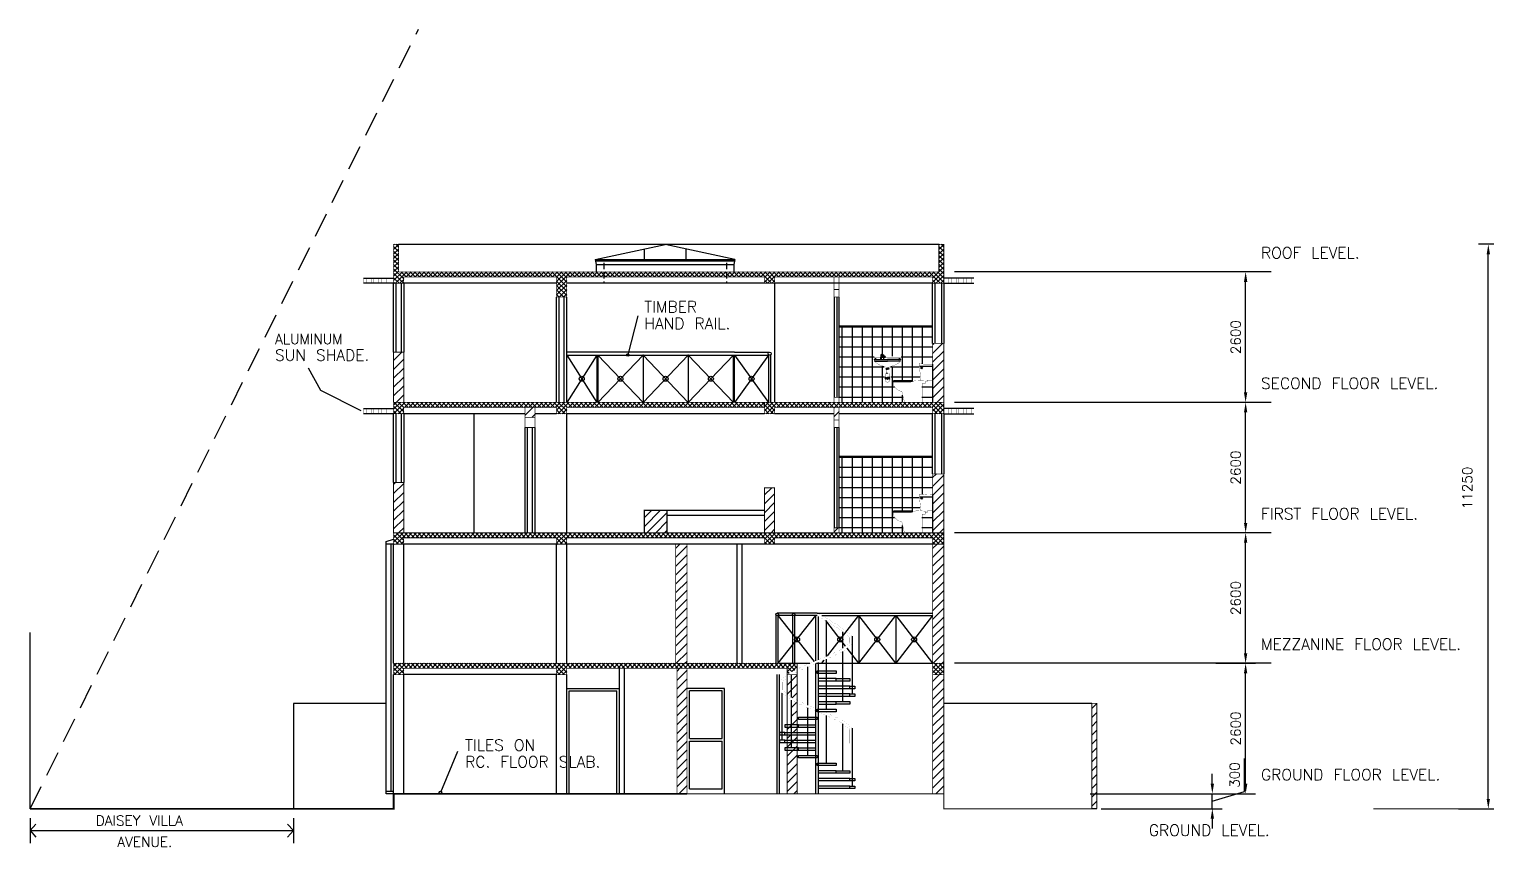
# Model space of a CAD drawing. Header units: inches. Extents: x 35686 to 107884, y -6679 to 46392.
# Drawn here: x 37295 to 66360, y 30096 to 46392 of the extents above; entities that cross this region are included whole.
import ezdxf

# ---------------------------------------------------------------- set-up
doc = ezdxf.new("R2010")
doc.units = ezdxf.units.IN
doc.header["$LTSCALE"] = 500
doc.header["$MEASUREMENT"] = 0
doc.linetypes.add('DASHED2', pattern=[0.375, 0.25, -0.125])
doc.linetypes.add('DASHEDX2', pattern=[1.5, 1, -0.5])
doc.layers.get('DEFPOINTS').update_dxf_attribs({"linetype": 'CONTINUOUS'})
for name, color, linetype in [('DIMENSIONS', 3, 'CONTINUOUS'), ('HATCH', 2, 'CONTINUOUS'), ('SECTION-A', 7, 'CONTINUOUS'), ('SECTION-A BLUE', 5, 'CONTINUOUS'), ('SECTION-B', 7, 'CONTINUOUS'), ('SECTION2', 7, 'CONTINUOUS'), ('TOILET-DETAILS', 7, 'CONTINUOUS')]:
    doc.layers.add(name, color=color, linetype=linetype)
doc.styles.get("Standard").update_dxf_attribs({"font": 'txt.shx'})
doc.dimstyles.get("Standard").update_dxf_attribs({"dimtxt": 0.18, "dimasz": 0.18, "dimexe": 0.18, "dimexo": 0.0625, "dimgap": 0.09, "dimtad": 0, "dimtih": 1, "dimtoh": 1, "dimdec": 4, "dimzin": 0, "dimdsep": 46, "dimtxsty": 'STANDARD', "dimcen": 0.09, "dimclrt": 256, "dimadec": 0, "dimazin": 0, "dimtfac": 1, "dimtdec": 4, "dimtofl": 0, "dimtmove": 0, "dimatfit": 3, "dimfxl": 1, "dimtolj": 1, "dimtzin": 0, "dimarcsym": 0})

# ---------------------------------------------------------------- blocks, each defined once
blk = doc.blocks.new('ELE-WC')
at = {"layer": 'TOILET-DETAILS', "color": 5, "linetype": 'Continuous'}
for p, q in [((-264, 720), (0, 720)), ((-454, 429), (-455, 406)), ((-411, 429), (-410, 413))]:
    blk.add_line(p, q, dxfattribs=at)
at = {"layer": 'TOILET-DETAILS', "color": 240, "linetype": 'Continuous'}
blk.add_line((0, 763), (0, 0), dxfattribs=at)
at = {"layer": 'TOILET-DETAILS', "color": 11, "linetype": 'Continuous'}
for p, q in [((-410, 416), (-796, 416)), ((-411, 429), (-771, 429))]:
    blk.add_line(p, q, dxfattribs=at)
at = {"layer": 'TOILET-DETAILS', "color": 5, "linetype": 'Continuous', "const_width": 5}
blk.add_lwpolyline([(0, 763), (-147, 759), (-270, 775), (-233, 438), (-195, 435), (-325, 440), (-442, 403), (-788, 403), (-785, 349, 0.203603), (-613, 215), (-560, 0)], format="xyb", dxfattribs=at)
blk.add_lwpolyline([(-210, 0), (-208, 374), (-147, 374), (-147, 410), (-102, 413), (-102, 438), (-3, 438)], dxfattribs=at)
at = {"layer": 'TOILET-DETAILS', "color": 5, "linetype": 'Continuous'}
blk.add_circle((-217, 688), 16.4, dxfattribs=at)
blk.add_arc((-771, 399), 30, 90, 145.0542, dxfattribs=at)
blk = doc.blocks.new('ELE-WB')
at = {"layer": 'SECTION2', "color": 7, "linetype": 'Continuous'}
for p, q in [((-1.7, 19.3), (-1.4, 19.3)), ((-1.1, 19.3), (-0.7, 19.3)), ((-0.3, 19.3), (0, 19.3)), ((0.3, 19.3), (0, 19.3)), ((1.1, 19.3), (0.7, 19.3)), ((1.7, 19.3), (1.4, 19.3))]:
    blk.add_line(p, q, dxfattribs=at)
at = {"layer": 'TOILET-DETAILS', "color": 7, "linetype": 'Continuous'}
for p, q in [((-5.3, 36.5), (-5.7, 35.4)), ((-4.9, 38.2), (-5.6, 38)), ((-5.6, 38), (-5.3, 36.4)), ((-5.3, 36.4), (-4.9, 38.2)), ((-4.2, 36.5), (-5.3, 36.5)), ((-4.8, 34.1), (-5.3, 36.4)), ((-4.9, 38.2), (-4.1, 38.2)), ((-4.8, 38.2), (-4.8, 36.9)), ((-4.3, 38.2), (-4.3, 36.9)), ((-4.1, 38.2), (-3.4, 38)), ((-4.1, 38.2), (-3.7, 36.9)), ((-3.4, 38), (-3.6, 37)), ((-2, 36.5), (-2, 35.9)), ((-10.9, 32.8), (0, 32.8)), ((-10.8, 34.1), (0, 34.1)), ((-10, 35.2), (-10, 35.1)), ((-5.7, 35.4), (-5.9, 34.1)), ((-3.5, 36), (-2.8, 36)), ((-3.5, 35.9), (-3.4, 35.6)), ((-3.4, 35.6), (-3.3, 34.1)), ((-2, 35.9), (-2.7, 35.8)), ((-1.3, 26.9), (0, 26.9)), ((-1.3, 26.3), (1.3, 26.9)), ((-1.3, 26.7), (-0.2, 26.9)), ((-1, 26.2), (0, 26.2)), ((-0.5, 26.2), (1.3, 26.6)), ((10.8, 34.1), (0, 34.1)), ((10.9, 32.8), (0, 32.8)), ((1.5, 26.9), (0, 26.9)), ((1.3, 26.2), (0, 26.2)), ((10, 35.2), (10, 35.1)), ((-1.7, 18), (-1.7, 19.3)), ((-1.7, 18), (-1.6, 17.7)), ((-1.6, 17.7), (-1.4, 18)), ((-1.4, 18), (-1.4, 19.3)), ((-1.1, 18), (-1.1, 19.3)), ((-1.1, 18), (-1, 17.7)), ((-1, 17.7), (-0.7, 18)), ((-0.8, 22.7), (0, 22.7)), ((-0.7, 18), (-0.7, 19.3)), ((-0.3, 17.9), (-0.3, 19.3)), ((-0.3, 17.9), (0, 17.7)), ((0.3, 17.9), (0, 17.7)), ((0.3, 17.9), (0.3, 19.3)), ((0.7, 18), (0.7, 19.3)), ((1, 17.7), (0.7, 18)), ((1.1, 18), (1, 17.7)), ((1.1, 18), (1.1, 19.3)), ((1.4, 18), (1.4, 19.3)), ((1.6, 17.7), (1.4, 18)), ((1.7, 18), (1.6, 17.7)), ((1.7, 18), (1.7, 19.3))]:
    blk.add_line(p, q, dxfattribs=at)
for points in [[(-5.5, 36, 0.2, 0.2, 0), (-10.2, 36, 0.2, 0.2, 0.414214), (-11.1, 35.1, 0.2, 0.2, 0), (-11.1, 33.6, 0.2, 0.2, 0.201547), (-10.5, 32.3, 0.2, 0.2, 0.171891), (-2.1, 28.4, 0.2, 0.2, -0.386841), (-1.8, 28.1, 0.2, 0.2, 0), (-1.8, 27.2, 0.2, 0.2, 0.414214), (-1.5, 26.9, 0.2, 0.2, 0), (-1.3, 26.9, 0, 0, 0)], [(-2, 36, 0.2, 0.2, 0), (10.2, 36, 0.2, 0.2, -0.414214), (11.1, 35.1, 0.2, 0.2, 0), (11.1, 33.6, 0.2, 0.2, -0.201547), (10.5, 32.3, 0.2, 0.2, -0.171891), (2.1, 28.4, 0.2, 0.2, 0.386841), (1.8, 28.1, 0.2, 0.2, 0), (1.8, 27.2, 0.2, 0.2, -0.414214), (1.5, 26.9, 0.2, 0.2, 0), (1.3, 26.9, 0, 0, 0)], [(-1.3, 26.9, 0.2, 0.2, 0), (-1.3, 26.2, 0.2, 0.2, 0), (-1, 26.2, 0.2, 0.2, 0), (-1, 22.7, 0.2, 0.2, 0), (-1.2, 22.7, 0.2, 0.2, 0.414214), (-1.4, 22.4, 0.2, 0.2, 0), (-1.4, 20.3, 0.2, 0.2, -0.414214), (-1.7, 20, 0.2, 0.2, 0.414214), (-1.9, 19.8, 0.2, 0.2, 0), (-1.9, 16.8, 0.2, 0.2, 0.356754), (0, 15.3, 0, 0, 0)], [(1.3, 26.9, 0.2, 0.2, 0), (1.3, 26.2, 0.2, 0.2, 0), (1, 26.2, 0.2, 0.2, 0), (1, 22.7, 0.2, 0.2, 0), (1.2, 22.7, 0.2, 0.2, -0.414214), (1.4, 22.4, 0.2, 0.2, 0), (1.4, 20.3, 0.2, 0.2, 0.414214), (1.7, 20, 0.2, 0.2, -0.414214), (1.9, 19.8, 0.2, 0.2, 0), (1.9, 16.8, 0.2, 0.2, -0.356754), (0, 15.3, 0, 0, 0)]]:
    blk.add_lwpolyline(points, format="xyseb", dxfattribs=at)
for centre, radius, start, end in [((-1.7, 34.7), 3.16, 144.919, 164.245), ((-3.1, 35.7), 1.38, 36.7579, 144.919), ((-10.8, 33.8), 0.303, 90, 180), ((-9.2, 34.9), 0.822, 165.4371, 260.9504), ((-3.2, 35.8), 0.355, 145.0796, 229.7108), ((-3.1, 35.7), 0.475, 10.7085, 144.919), ((9.2, 34.9), 0.822, 279.0496, 14.5629), ((10.8, 33.8), 0.303, 0, 90)]:
    blk.add_arc(centre, radius, start, end, dxfattribs=at)
blk = doc.blocks.new('*D11')
at = {"layer": 'DEFPOINTS', "color": 0, "linetype": 'Continuous'}
for p in [(61550, 38954), (61550, 38954), (61550, 36354)]:
    blk.add_point(p, dxfattribs=at)
at = {"layer": 'DIMENSIONS', "linetype": 'Continuous', "lineweight": -2}
for p, q in [((61481, 38954), (61352, 38954)), ((61550, 36552), (61550, 38756)), ((61481, 36354), (61352, 36354))]:
    blk.add_line(p, q, dxfattribs=at)
at = {"layer": 'DIMENSIONS', "linetype": 'Continuous'}
for points in [[(61517, 38756), (61583, 38756), (61550, 38954)], [(61517, 36552), (61583, 36552), (61550, 36354)]]:
    blk.add_solid(points, dxfattribs=at)
at = {"layer": 'DIMENSIONS', "color": 7, "linetype": 'Continuous', "insert": (61352, 37654), "char_height": 198, "attachment_point": 5, "rotation": 90}
blk.add_mtext('\\A1;2600', dxfattribs=at)
blk = doc.blocks.new('*D9')
at = {"layer": 'DEFPOINTS', "color": 0, "linetype": 'Continuous'}
for p in [(60886, 33754), (61550, 33754), (60886, 31154)]:
    blk.add_point(p, dxfattribs=at)
at = {"layer": 'DIMENSIONS', "linetype": 'Continuous', "lineweight": -2}
for p, q in [((60955, 33754), (61748, 33754)), ((61550, 31352), (61550, 33556)), ((60955, 31154), (61748, 31154))]:
    blk.add_line(p, q, dxfattribs=at)
at = {"layer": 'DIMENSIONS', "linetype": 'Continuous'}
for points in [[(61517, 33556), (61583, 33556), (61550, 33754)], [(61517, 31352), (61583, 31352), (61550, 31154)]]:
    blk.add_solid(points, dxfattribs=at)
at = {"layer": 'DIMENSIONS', "color": 7, "linetype": 'Continuous', "insert": (61352, 32454), "char_height": 198, "attachment_point": 5, "rotation": 90}
blk.add_mtext('\\A1;2600', dxfattribs=at)
blk = doc.blocks.new('*D8')
at = {"layer": 'DEFPOINTS', "color": 0, "linetype": 'Continuous'}
for p in [(58384, 31154), (60886, 31154), (58599, 30854)]:
    blk.add_point(p, dxfattribs=at)
at = {"layer": 'DIMENSIONS', "linetype": 'Continuous', "lineweight": -2}
for p, q in [((61529, 31197), (61529, 31857)), ((60886, 31352), (60886, 31550)), ((58453, 31154), (61084, 31154)), ((60886, 31004), (61529, 31197)), ((60886, 30854), (60886, 31154)), ((58668, 30854), (61084, 30854)), ((60886, 30656), (60886, 30458))]:
    blk.add_line(p, q, dxfattribs=at)
at = {"layer": 'DIMENSIONS', "linetype": 'Continuous'}
for points in [[(60853, 31352), (60919, 31352), (60886, 31154)], [(60853, 30656), (60919, 30656), (60886, 30854)]]:
    blk.add_solid(points, dxfattribs=at)
at = {"layer": 'DIMENSIONS', "color": 7, "linetype": 'Continuous', "insert": (61331, 31527), "char_height": 198, "attachment_point": 5, "rotation": 90}
blk.add_mtext('\\A1;300', dxfattribs=at)
blk = doc.blocks.new('*D10')
at = {"layer": 'DEFPOINTS', "color": 0, "linetype": 'Continuous'}
for p in [(61550, 36354), (61550, 36354), (60886, 33754)]:
    blk.add_point(p, dxfattribs=at)
at = {"layer": 'DIMENSIONS', "linetype": 'Continuous', "lineweight": -2}
for p, q in [((61481, 36354), (61352, 36354)), ((61550, 33952), (61550, 36156)), ((60955, 33754), (61748, 33754))]:
    blk.add_line(p, q, dxfattribs=at)
at = {"layer": 'DIMENSIONS', "linetype": 'Continuous'}
for points in [[(61517, 36156), (61583, 36156), (61550, 36354)], [(61517, 33952), (61583, 33952), (61550, 33754)]]:
    blk.add_solid(points, dxfattribs=at)
at = {"layer": 'DIMENSIONS', "color": 7, "linetype": 'Continuous', "insert": (61352, 35054), "char_height": 198, "attachment_point": 5, "rotation": 90}
blk.add_mtext('\\A1;2600', dxfattribs=at)
blk = doc.blocks.new('*D12')
at = {"layer": 'DEFPOINTS', "color": 0, "linetype": 'Continuous'}
for p in [(61550, 41554), (61550, 41554), (61550, 38954)]:
    blk.add_point(p, dxfattribs=at)
at = {"layer": 'DIMENSIONS', "linetype": 'Continuous', "lineweight": -2}
for p, q in [((61481, 41554), (61352, 41554)), ((61550, 39152), (61550, 41356)), ((61481, 38954), (61352, 38954))]:
    blk.add_line(p, q, dxfattribs=at)
at = {"layer": 'DIMENSIONS', "linetype": 'Continuous'}
for points in [[(61517, 41356), (61583, 41356), (61550, 41554)], [(61517, 39152), (61583, 39152), (61550, 38954)]]:
    blk.add_solid(points, dxfattribs=at)
at = {"layer": 'DIMENSIONS', "color": 7, "linetype": 'Continuous', "insert": (61352, 40254), "char_height": 198, "attachment_point": 5, "rotation": 90}
blk.add_mtext('\\A1;2600', dxfattribs=at)
blk = doc.blocks.new('*D72')
at = {"layer": 'DEFPOINTS', "color": 0, "linetype": 'Continuous'}
for p in [(66389, 42104), (67008, 42104), (65725, 30854)]:
    blk.add_point(p, dxfattribs=at)
at = {"layer": 'DIMENSIONS', "linetype": 'Continuous', "lineweight": -2}
for p, q in [((66940, 42104), (66191, 42104)), ((66389, 31052), (66389, 41906)), ((65794, 30854), (66587, 30854))]:
    blk.add_line(p, q, dxfattribs=at)
at = {"layer": 'DIMENSIONS', "linetype": 'Continuous'}
for points in [[(66356, 41906), (66422, 41906), (66389, 42104)], [(66356, 31052), (66422, 31052), (66389, 30854)]]:
    blk.add_solid(points, dxfattribs=at)
at = {"layer": 'DIMENSIONS', "color": 7, "linetype": 'Continuous', "insert": (65970, 37248), "char_height": 198, "attachment_point": 5, "rotation": 90}
blk.add_mtext('\\A1;11250', dxfattribs=at)

msp = doc.modelspace()

# ---------------------------------------------------------------- hatches: boundary and pattern name
at = {"layer": 'HATCH', "linetype": 'Continuous'}
h = msp.add_hatch(dxfattribs=at)
h.set_pattern_fill('ANSI37', color=256, scale=500, style=0)
h.paths.add_polyline_path([(51196.4, 41554), (48750.2, 41554), (48750.2, 41454), (51196.4, 41454)])
h.paths.add_polyline_path([(55533.3, 41554), (55533.3, 42104), (55433.3, 42104), (55433.3, 41554), (51196.4, 41554), (51196.4, 41454), (51958.6, 41454), (51958.6, 41329), (52158.6, 41329), (52158.6, 41454), (55308.6, 41454), (55308.6, 41329), (55533.3, 41329)])
h.paths.add_polyline_path([(48750.2, 41554), (44662.4, 41554), (44662.4, 42104), (44562.4, 42104), (44562.4, 41329), (44762.4, 41329), (44762.4, 41454), (47812.4, 41454), (47812.4, 41054), (48012.4, 41054), (48012.4, 41454), (48750.2, 41454)])
h = msp.add_hatch(dxfattribs=at)
h.set_pattern_fill('ANSI37', color=256, scale=500, style=0)
h.paths.add_polyline_path([(55533.3, 38954), (51958.6, 38954), (51958.6, 38854), (51958.6, 38729), (52158.6, 38729), (52158.6, 38854), (55308.6, 38854), (55308.6, 38729), (55533.3, 38729)])
h.paths.add_polyline_path([(51958.6, 38954), (44562.4, 38954), (44562.4, 38729), (44762.4, 38729), (44762.4, 38854), (47812.4, 38854), (47812.4, 38729), (48012.4, 38729), (48012.4, 38854), (51958.6, 38854)])
h = msp.add_hatch(dxfattribs=at)
h.set_pattern_fill('ANSI37', color=256, scale=500, style=0)
h.paths.add_polyline_path([(55533.3, 36354), (44562.4, 36354), (44562.4, 36129), (44762.4, 36129), (44762.4, 36254), (47812.4, 36254), (47812.4, 36129), (48012.4, 36129), (48012.4, 36254), (51958.6, 36254), (51958.6, 36129), (52158.6, 36129), (52158.6, 36254), (55308.6, 36254), (55308.6, 36129), (55533.3, 36129)])
h = msp.add_hatch(dxfattribs=at)
h.set_pattern_fill('ANSI37', color=256, scale=500, style=0)
h.paths.add_polyline_path([(44562.4, 33754), (44562.4, 33529), (44762.4, 33529), (44762.4, 33654), (47812.4, 33654), (47812.4, 33529), (48012.4, 33529), (48012.4, 33654), (52408.6, 33654), (52408.6, 33529), (52415.4, 33529), (52469.5, 33573.1), (52608.6, 33638.7), (52608.6, 33754), (52258.6, 33754)])
h = msp.add_hatch(dxfattribs=at)
h.set_pattern_fill('ANSI37', color=256, scale=500, style=0)
h.paths.add_polyline_path([(55533.3, 33754), (55308.6, 33754), (55308.6, 33529), (55533.3, 33529)])
at = {"layer": 'SECTION-A', "linetype": 'Continuous'}
h = msp.add_hatch(dxfattribs=at)
h.set_pattern_fill('ANSI31', color=256, scale=1000, style=0)
h.paths.add_polyline_path([(55533.3, 40129), (55308.6, 40129), (55308.6, 38954), (55533.3, 38954)])
h.paths.add_polyline_path([(55533.3, 37529), (55308.6, 37529), (55308.6, 36354), (55533.3, 36354)])
h.paths.add_polyline_path([(55308.6, 33754), (55533.3, 33754), (55533.3, 36129), (55308.6, 36129)])
h.paths.add_polyline_path([(55533.3, 33529), (55308.6, 33529), (55308.6, 31154), (55533.3, 31154)])
h = msp.add_hatch(dxfattribs=at)
h.set_pattern_fill('ANSI31', color=256, scale=1000, style=0)
h.paths.add_polyline_path([(44762.4, 39954), (44562.4, 39954), (44562.4, 38954), (44762.4, 38954)])
h = msp.add_hatch(dxfattribs=at)
h.set_pattern_fill('ANSI31', color=256, scale=1000, style=0)
h.paths.add_polyline_path([(47382.2, 38854), (47182.2, 38854), (47182.2, 38654), (47382.2, 38654)])
h = msp.add_hatch(dxfattribs=at)
h.set_pattern_fill('ANSI31', color=256, scale=1000, style=0)
h.paths.add_polyline_path([(53343.4, 38604), (53443.4, 38604), (53443.4, 38854), (53343.4, 38854)])
h = msp.add_hatch(dxfattribs=at)
h.set_pattern_fill('ANSI31', color=256, scale=1000, style=0)
h.paths.add_polyline_path([(44762.4, 37354), (44562.4, 37354), (44562.4, 36354), (44762.4, 36354)])
h = msp.add_hatch(dxfattribs=at)
h.set_pattern_fill('ANSI31', color=256, scale=1000, style=0)
h.paths.add_polyline_path([(50012.4, 36354), (50012.4, 36804), (49562.4, 36804), (49562.4, 36354)])
h.paths.add_polyline_path([(51958.6, 36354), (52158.6, 36354), (52158.6, 37254), (51958.6, 37254)])
h = msp.add_hatch(dxfattribs=at)
h.set_pattern_fill('ANSI31', color=256, scale=1000, style=0)
h.paths.add_polyline_path([(53343.4, 36454), (53343.4, 36354), (53443.4, 36354), (53443.4, 36454)])
h = msp.add_hatch(dxfattribs=at)
h.set_pattern_fill('ANSI31', color=256, scale=1000, style=0)
h.paths.add_polyline_path([(50412.4, 36129), (50187.7, 36129), (50187.7, 33754), (50412.4, 33754)])
h = msp.add_hatch(dxfattribs=at)
h.set_pattern_fill('ANSI31', color=256, scale=1000, style=0)
h.paths.add_polyline_path([(50212.4, 31154), (50412.4, 31154), (50412.4, 33654), (50212.4, 33654)])
h = msp.add_hatch(dxfattribs=at)
h.set_pattern_fill('ANSI31', color=256, scale=1000, style=0)
h.paths.add_polyline_path([(52608.6, 32021.7), (52408.6, 32021.7), (52408.6, 31154), (52608.6, 31154)])
h.paths.add_polyline_path([(52496.4, 32530.5), (52608.6, 32530.5), (52608.6, 32963.6), (52496.4, 33016.4)])
h.paths.add_polyline_path([(52496.4, 33071.7), (52608.6, 33018.8), (52608.6, 33529), (52496.4, 33529)])
h.paths.add_polyline_path([(52496.4, 33529), (52494.5, 33529), (52408.6, 33458.9), (52408.6, 33143.3), (52496.4, 33071.7)])
h.paths.add_polyline_path([(52496.4, 32480.5), (52496.4, 32377.6), (52608.6, 32377.6), (52608.6, 32480.5)])
h.paths.add_polyline_path([(52496.4, 32530.5), (52408.6, 32530.5), (52408.6, 32480.5), (52496.4, 32480.5)])
h.paths.add_polyline_path([(52496.4, 32530.5), (52496.4, 32480.5), (52608.6, 32480.5), (52608.6, 32530.5)])
h.paths.add_polyline_path([(52496.4, 32480.5), (52408.6, 32480.5), (52408.6, 32377.6), (52496.4, 32377.6)])
h.paths.add_polyline_path([(52408.6, 32377.6), (52408.6, 32327.6), (52496.4, 32327.6), (52496.4, 32377.6)])
h.paths.add_polyline_path([(52496.4, 32327.6), (52408.6, 32327.6), (52408.6, 32224.6), (52496.4, 32224.6)])
h.paths.add_polyline_path([(52408.6, 32224.6), (52408.6, 32174.6), (52496.4, 32174.6), (52496.4, 32224.6)])
h.paths.add_polyline_path([(52408.6, 32174.6), (52408.6, 32071.7), (52496.4, 32071.7), (52496.4, 32174.6)])
h.paths.add_polyline_path([(52408.6, 32071.7), (52408.6, 32021.7), (52608.6, 32021.7), (52608.6, 32071.7)])
h.paths.add_polyline_path([(52608.6, 32071.7), (52608.6, 32174.6), (52496.4, 32174.6), (52496.4, 32071.7)])
h.paths.add_polyline_path([(52496.4, 32224.6), (52496.4, 32174.6), (52608.6, 32174.6), (52608.6, 32224.6)])
h.paths.add_polyline_path([(52608.6, 32224.6), (52608.6, 32327.6), (52496.4, 32327.6), (52496.4, 32224.6)])
h = msp.add_hatch(dxfattribs=at)
h.set_pattern_fill('ANSI31', color=256, scale=1000, style=0)
h.paths.add_polyline_path([(58583.4, 32954), (58483.4, 32954), (58483.4, 30854), (58583.4, 30854)])

# ---------------------------------------------------------------- linework, layer by layer
at = {"layer": 'DIMENSIONS', "linetype": 'Continuous'}
for p, q in [((62061.2, 41554), (55744.2, 41554)), ((62061.2, 38954), (55744.2, 38954)), ((62061.2, 36354), (55744.2, 36354)), ((62061.2, 33754), (55744.2, 33754))]:
    msp.add_line(p, q, dxfattribs=at)
at = {"layer": 'SECTION-A', "color": 1, "linetype": 'DASHEDX2'}
msp.add_line((37312.4, 30854), (45059.5, 46392.4), dxfattribs=at)
at = {"layer": 'SECTION-A', "linetype": 'Continuous'}
for p, q in [((44662.4, 42104), (55433.3, 42104)), ((48579.5, 41801.9), (49973.3, 42097.7)), ((49560.4, 42010.1), (49560.4, 41801.9)), ((51367.2, 41801.9), (49973.3, 42097.7)), ((50386.3, 42010.1), (50386.3, 41801.9)), ((48579.5, 41801.9), (48600.2, 41704)), ((48579.5, 41801.9), (51367.2, 41801.9)), ((48585.7, 41772.5), (51361, 41772.5)), ((48600.2, 41704), (48600.2, 41554)), ((48600.2, 41704), (51346.4, 41704)), ((51367.2, 41801.9), (51346.4, 41704)), ((51346.4, 41704), (51346.4, 41554)), ((43962.4, 41429), (44562.4, 41429)), ((44562.4, 41329), (43962.4, 41329)), ((44562.4, 39954), (44562.4, 41329)), ((44612.4, 39954), (44612.4, 41329)), ((44712.4, 41329), (44712.4, 39954)), ((47812.4, 41329), (44762.4, 41329)), ((44762.4, 41329), (44762.4, 39954)), ((51958.6, 41329), (48012.4, 41329)), ((52158.6, 41329), (52158.6, 38954)), ((55308.6, 41329), (52158.6, 41329)), ((55308.6, 40129), (55308.6, 41329)), ((55358.6, 40129), (55358.6, 41329)), ((55483.3, 41329), (55483.3, 40129)), ((56133.3, 41429), (55533.3, 41429)), ((55533.3, 41329), (56133.3, 41329)), ((55533.3, 41329), (55533.3, 40129)), ((47812.4, 38954), (47812.4, 41054)), ((47862.4, 38954), (47862.4, 41054)), ((47962.4, 38954), (47962.4, 41054)), ((48012.4, 38954), (48012.4, 41054)), ((53343.4, 41054), (53343.4, 39054)), ((53408.4, 39054), (53408.4, 41054)), ((53443.4, 39054), (53443.4, 41054)), ((49429.2, 40679.7), (49230.7, 39898.7)), ((51358.6, 39954), (48012.4, 39954)), ((48012.4, 39894), (52038.6, 39894)), ((48012.4, 39894), (48612.4, 38954)), ((48612.4, 39894), (48012.4, 38954)), ((48612.4, 39894), (48612.4, 38954)), ((48632.4, 39894), (48632.4, 38954)), ((49534.5, 39894), (48632.4, 38954)), ((49534.5, 38954), (48632.4, 39894)), ((49534.5, 39894), (49534.5, 38954)), ((50436.5, 38954), (49534.5, 39894)), ((50436.5, 39894), (49534.5, 38954)), ((50436.5, 39894), (50436.5, 38954)), ((50436.5, 39894), (51338.6, 38954)), ((51338.6, 39894), (50436.5, 38954)), ((51338.6, 38954), (51338.6, 39894)), ((51358.6, 39954), (52058.6, 39954)), ((51358.6, 38954), (51358.6, 39894)), ((51358.6, 39894), (52038.6, 38954)), ((52038.6, 39894), (51358.6, 38954)), ((42860.2, 39640.9), (43104.2, 39199.8)), ((43104.2, 39199.8), (43906.1, 38793.6)), ((43962.4, 38829), (44562.4, 38829)), ((44562.4, 38729), (43962.4, 38729)), ((44562.4, 37354), (44562.4, 38729)), ((44612.4, 37354), (44612.4, 38729)), ((44712.4, 38729), (44712.4, 37354)), ((47182.2, 38729), (44762.4, 38729)), ((44762.4, 38729), (44762.4, 37354)), ((46171, 36354), (46171, 38729)), ((47812.4, 38729), (47382.2, 38729)), ((51958.6, 38729), (48012.4, 38729)), ((48012.4, 36354), (48012.4, 38729)), ((53343.4, 38729), (52158.6, 38729)), ((55308.6, 38729), (53443.4, 38729)), ((55308.6, 37529), (55308.6, 38729)), ((55358.6, 37529), (55358.6, 38729)), ((55483.3, 38729), (55483.3, 37529)), ((56133.3, 38829), (55533.3, 38829)), ((55533.3, 38729), (56133.3, 38729)), ((55533.3, 38729), (55533.3, 37529)), ((47182.2, 36354), (47182.2, 38454)), ((47232.2, 36354), (47232.2, 38454)), ((47332.2, 36354), (47332.2, 38454)), ((47382.2, 36354), (47382.2, 38454)), ((53343.4, 38454), (53343.4, 36454)), ((53408.4, 36454), (53408.4, 38454)), ((53443.4, 36454), (53443.4, 38454)), ((50012.4, 36804), (51958.6, 36804)), ((50012.4, 36704), (51958.6, 36704)), ((44412.4, 36179), (44562.4, 36229)), ((44412.4, 36129), (44412.4, 36179)), ((44412.4, 31154), (44412.4, 36129)), ((44562.4, 36129), (44412.4, 36129)), ((44512.4, 31204), (44512.4, 36129)), ((44562.4, 33754), (44562.4, 36129)), ((47812.4, 36129), (44762.4, 36129)), ((44762.4, 33754), (44762.4, 36129)), ((47812.4, 33754), (47812.4, 36129)), ((51958.6, 36129), (48012.4, 36129)), ((48012.4, 33754), (48012.4, 36129)), ((51412.4, 33754), (51412.4, 36129)), ((51512.4, 33754), (51512.4, 36129)), ((52188.6, 33754), (52188.6, 34704)), ((53008.6, 34754), (52208.6, 34754)), ((53008.6, 34704), (52208.6, 34704)), ((52228.6, 33754), (52228.6, 34704)), ((52953.8, 33791.6), (52228.6, 34704)), ((52228.6, 33754), (52983.6, 34704)), ((52518.6, 33754), (52518.6, 34704)), ((52558.6, 33754), (52558.6, 34704)), ((52983.6, 33803.7), (52983.6, 34704)), ((53008.6, 34754), (55308.6, 34754)), ((53033.6, 33824.1), (53033.6, 34683.3)), ((53099.7, 34704), (55308.6, 34704)), ((53571.6, 34095.2), (53177.3, 34603.9)), ((53196.1, 33891.7), (53196.1, 34601.1)), ((53212.2, 33899.3), (53836, 34704)), ((54572.3, 33754), (53836, 34704)), ((53836, 34704), (53836, 33754)), ((53836, 33754), (54572.3, 34704)), ((54572.3, 34704), (54572.3, 33754)), ((54572.3, 34704), (55308.6, 33754)), ((55308.6, 34704), (54572.3, 33754)), ((37312.4, 30854), (37312.4, 34370)), ((53520.9, 34053.9), (53520.9, 34383.6)), ((53836, 33754), (53602.2, 34055.7)), ((53708.4, 33142.3), (53708.4, 34295.2)), ((52258.6, 33754), (52861.8, 33754)), ((52983.6, 31154), (52983.6, 33749.7)), ((52994.2, 33754), (55308.6, 33754)), ((53033.6, 31154), (53033.6, 33770.1)), ((53099.7, 33754), (53148.4, 33817)), ((53196.1, 32836.4), (53196.1, 33836.4)), ((53520.9, 32989.3), (53520.9, 33989.3)), ((44562.4, 31154), (44562.4, 33529)), ((44762.4, 31154), (44762.4, 33529)), ((47812.4, 33529), (44762.4, 33529)), ((47812.4, 31154), (47812.4, 33529)), ((47812.4, 31640.3), (47812.4, 33529)), ((48012.4, 31154), (48012.4, 33529)), ((48012.4, 31640.3), (48012.4, 33529)), ((49062.4, 31154), (49062.4, 33654)), ((49162.4, 31154), (49162.4, 33654)), ((52821.1, 32918.8), (52821.1, 33683.5)), ((48012.4, 33254), (49062.4, 33254)), ((48062.4, 31154), (48062.4, 33204)), ((48062.4, 33204), (49012.4, 33204)), ((49012.4, 31154), (49012.4, 33204)), ((51162.4, 33254), (50412.4, 33254)), ((50462.4, 32254), (50462.4, 33204)), ((51112.4, 33204), (50462.4, 33204)), ((51112.4, 32254), (51112.4, 33204)), ((51162.4, 31154), (51162.4, 33254)), ((42562.4, 32954), (42562.4, 30854)), ((44412.4, 32954), (42562.4, 32954)), ((52821.1, 31918.8), (52821.1, 32864.8)), ((58483.4, 32954), (55533.3, 32954)), ((53196.1, 31765.8), (53196.1, 32710.5)), ((53520.9, 31612.9), (53520.9, 32548.3)), ((53708.4, 31459.9), (53708.4, 32459.9)), ((53708.4, 31307), (53708.4, 32307)), ((45834.7, 31993.2), (45495.2, 31178.7)), ((50462.4, 32254), (51112.4, 32254)), ((50462.4, 31254), (50462.4, 32204)), ((50462.4, 32204), (51112.4, 32204)), ((51112.4, 31254), (51112.4, 32204)), ((44412.4, 31204), (44562.4, 31204)), ((44562.4, 31154), (44412.4, 31154)), ((50462.4, 31254), (51112.4, 31254)), ((58583.4, 30854), (58483.4, 30854)), ((42562.4, 30418.4), (42445.7, 30547.5)), ((42562.4, 30668.4), (42562.4, 30168.4)), ((37312.4, 30418.4), (42562.4, 30418.4)), ((42562.4, 30418.4), (42445.7, 30289.2))]:
    msp.add_line(p, q, dxfattribs=at)
at = {"layer": 'SECTION-A', "linetype": 'DASHED2'}
for p, q in [((48750.2, 41735.9), (48750.2, 41329)), ((51196.4, 41735.9), (51196.4, 41329))]:
    msp.add_line(p, q, dxfattribs=at)
at = {"layer": 'SECTION-A', "color": 21, "linetype": 'Continuous'}
for p, q in [((55308.6, 40474), (53443.4, 40474)), ((55308.6, 40454), (53443.4, 40454)), ((53508.6, 38954), (53508.6, 40454)), ((53708.6, 38954), (53708.6, 40454)), ((53908.6, 38954), (53908.6, 40454)), ((54108.6, 38954), (54108.6, 40454)), ((54308.6, 39921.4), (54308.6, 40454)), ((54508.6, 39873.8), (54508.6, 40454)), ((54708.6, 39396.5), (54708.6, 40454)), ((54908.6, 39372.3), (54908.6, 40454)), ((55108.6, 39722.2), (55108.6, 40454)), ((55308.6, 40254), (53443.4, 40254)), ((55308.6, 40054), (53443.4, 40054)), ((54141, 39854), (53443.4, 39854)), ((55308.6, 39854), (54683.2, 39854)), ((54341.8, 39654), (53443.4, 39654)), ((54308.6, 38954), (54308.6, 39672.8)), ((55032.2, 39654), (54468, 39654)), ((54508.6, 38954), (54508.6, 39670.8)), ((54352.1, 39454), (53443.4, 39454)), ((54550.2, 39254), (53443.4, 39254)), ((55056.3, 39454), (54478.4, 39454)), ((55308.6, 39254), (55092.4, 39254)), ((54718.9, 39054), (53443.4, 39054)), ((54708.6, 38954), (54708.6, 39098.9)), ((55308.6, 39054), (55096.5, 39054)), ((55308.6, 37874), (53443.4, 37874)), ((55308.6, 37854), (53443.4, 37854)), ((53508.6, 36354), (53508.6, 37854)), ((53708.6, 36354), (53708.6, 37854)), ((53908.6, 36354), (53908.6, 37854)), ((54108.6, 36354), (54108.6, 37854)), ((54308.6, 37072.8), (54308.6, 37854)), ((54508.6, 37273.8), (54508.6, 37854)), ((54708.6, 36796.5), (54708.6, 37854)), ((54908.6, 36772.3), (54908.6, 37854)), ((55108.6, 37122.2), (55108.6, 37854)), ((55308.6, 37654), (53443.4, 37654)), ((55308.6, 37454), (53443.4, 37454)), ((54141, 37254), (53443.4, 37254)), ((55308.6, 37254), (54141, 37254)), ((54508.6, 36354), (54508.6, 37273.8)), ((54468, 37054), (53443.4, 37054)), ((54308.6, 36354), (54308.6, 37072.8)), ((55032.2, 37054), (54468, 37054)), ((54478.4, 36854), (53443.4, 36854)), ((54550.2, 36654), (53443.4, 36654)), ((55056.3, 36854), (54478.4, 36854)), ((55308.6, 36654), (55092.4, 36654)), ((54718.9, 36454), (53443.4, 36454)), ((54708.6, 36354), (54708.6, 36498.9)), ((55308.6, 36454), (55096.5, 36454))]:
    msp.add_line(p, q, dxfattribs=at)
at = {"layer": 'SECTION-A', "color": 7, "linetype": 'Continuous'}
for p, q in [((52038.6, 39894), (52038.6, 38954)), ((52078.6, 39901.7), (52078.6, 38954)), ((55308.6, 36129), (52158.6, 36129)), ((37312.4, 30668.4), (37312.4, 30168.4)), ((37312.4, 30418.4), (37429.1, 30547.5)), ((37312.4, 30418.4), (37429.1, 30289.2))]:
    msp.add_line(p, q, dxfattribs=at)
at = {"layer": 'SECTION-A', "color": 1, "linetype": 'DASHED2'}
msp.add_line((51958.6, 38854), (51958.6, 38954), dxfattribs=at)
at = {"layer": 'SECTION-A', "color": 6, "linetype": 'Continuous'}
for p, q in [((53383.6, 33448.2), (53033.6, 33448.2)), ((53383.6, 33398.2), (53033.6, 33398.2)), ((53658.1, 33295.2), (53033.6, 33295.2)), ((53658.1, 33245.2), (53033.6, 33245.2)), ((53658.1, 33142.3), (53033.6, 33142.3)), ((53658.1, 33092.3), (53033.6, 33092.3)), ((53033.6, 32989.3), (53383.6, 32989.3)), ((53033.6, 32939.3), (53383.6, 32939.3)), ((52608.6, 32377.6), (52983.6, 32377.6)), ((52608.6, 32327.6), (52983.6, 32327.6)), ((52633.6, 32530.5), (52983.6, 32530.5)), ((52633.6, 32480.5), (52983.6, 32480.5)), ((52608.6, 32224.6), (52983.6, 32224.6)), ((52608.6, 32174.6), (52983.6, 32174.6)), ((52633.6, 32071.7), (52983.6, 32071.7)), ((52633.6, 32021.7), (52983.6, 32021.7)), ((53383.6, 31612.9), (53033.6, 31612.9)), ((53383.6, 31562.9), (53033.6, 31562.9)), ((53658.1, 31459.9), (53033.6, 31459.9)), ((53658.1, 31409.9), (53033.6, 31409.9)), ((53658.1, 31307), (53033.6, 31307)), ((53658.1, 31257), (53033.6, 31257))]:
    msp.add_line(p, q, dxfattribs=at)
at = {"layer": 'SECTION-A', "linetype": 'Continuous'}
for points, const_width in [([(44662.4, 41554), (44662.4, 42104), (44562.4, 42104), (44562.4, 41329), (44762.4, 41329), (44762.4, 41454), (47812.4, 41454)], 15), ([(55533.3, 41554), (55533.3, 42104), (55433.3, 42104), (55433.3, 41554)], 15), ([(55433.3, 41554), (44662.4, 41554)], 15), ([(47812.4, 41454), (47812.4, 41054), (48012.4, 41054), (48012.4, 41454), (51958.6, 41454), (51958.6, 41329), (52158.6, 41329), (52158.6, 41454), (55308.6, 41454), (55308.6, 41329), (55533.3, 41329), (55533.3, 41554)], 15), ([(53343.4, 41204), (53343.4, 41454)], 15), ([(53443.4, 41204), (53443.4, 41454)], 15), ([(53443.4, 41204), (53443.4, 41054), (53343.4, 41054), (53343.4, 41204), (53443.4, 41204)], 15), ([(44562.4, 38954), (44562.4, 39954), (44762.4, 39954), (44762.4, 38954)], 20), ([(47812.4, 38854), (47812.4, 38729), (48012.4, 38729), (48012.4, 38854), (51958.6, 38854), (51958.6, 38729), (52158.6, 38729), (52158.6, 38854), (55308.6, 38854), (55308.6, 38729), (55533.3, 38729), (55533.3, 38954), (44562.4, 38954)], 15), ([(44562.4, 38954), (44562.4, 38729), (44762.4, 38729), (44762.4, 38854), (47812.4, 38854)], 15), ([(53443.4, 38954), (53443.4, 39054), (53343.4, 39054), (53343.4, 38954)], 15), ([(47182.2, 38654), (47182.2, 38854)], 15), ([(47182.2, 38654), (47382.2, 38654)], 15), ([(47182.2, 38454), (47182.2, 38654)], 15), ([(47382.2, 38454), (47382.2, 38854)], 15), ([(53343.4, 38604), (53343.4, 38854)], 15), ([(53443.4, 38604), (53443.4, 38854)], 15), ([(47382.2, 38454), (47182.2, 38454)], 15), ([(53443.4, 38604), (53443.4, 38454), (53343.4, 38454), (53343.4, 38604), (53443.4, 38604)], 15), ([(44562.4, 36354), (44562.4, 37354), (44762.4, 37354), (44762.4, 36354)], 20), ([(51958.6, 36354), (51958.6, 37254), (52158.6, 37254), (52158.6, 36354)], 20), ([(50012.4, 36354), (50012.4, 36804), (49562.4, 36804), (49562.4, 36354)], 25), ([(44562.4, 36354), (44562.4, 36129), (44762.4, 36129), (44762.4, 36254), (47812.4, 36254)], 15), ([(47812.4, 36254), (47812.4, 36129), (48012.4, 36129), (48012.4, 36254), (51958.6, 36254), (51958.6, 36129), (52158.6, 36129), (52158.6, 36254), (55308.6, 36254), (55308.6, 36129), (55533.3, 36129), (55533.3, 36354), (44562.4, 36354)], 15), ([(50187.7, 33754), (50187.7, 36129)], 15), ([(50412.4, 33754), (50412.4, 36129)], 15), ([(55308.6, 33754), (55308.6, 36129)], 15), ([(55533.3, 33754), (55533.3, 36129)], 15), ([(52608.6, 33638.7), (52801, 33729.3), (53176, 33882.2), (53494, 34032), (53658.4, 34166), (53658.4, 34271.5), (53491.7, 34407.4), (53169.6, 34608.7)], 1), ([(53172, 34607.3), (52984.5, 34710.2)], 1), ([(53196.1, 34651.1), (53008.6, 34754)], 1), ([(53708.4, 34295.2), (53520.9, 34448.2), (53196.1, 34651.1)], 1), ([(52608.6, 33583.4), (52821.1, 33683.5), (53196.1, 33836.4), (53520.9, 33989.3), (53708.4, 34142.3)], 1), ([(47812.4, 33654), (47812.4, 33529), (48012.4, 33529), (48012.4, 33654), (52408.6, 33654), (52408.6, 33529), (52608.6, 33529), (52608.6, 33754), (44562.4, 33754)], 15), ([(44562.4, 33754), (44562.4, 33529), (44762.4, 33529), (44762.4, 33654), (47812.4, 33654)], 15), ([(50212.4, 31154), (50212.4, 33654)], 15), ([(50412.4, 31154), (50412.4, 33654)], 15), ([(52408.6, 31154), (52408.6, 33529)], 15), ([(52608.6, 31154), (52608.6, 33529)], 15), ([(55308.6, 31154), (55308.6, 33529)], 15), ([(55533.3, 31154), (55533.3, 33529)], 15), ([(52983.6, 32852.5), (52821.1, 32918.8), (52608.6, 33018.8)], 1), ([(52983.6, 32798.5), (52801, 32873), (52608.6, 32963.6)], 1), ([(58583.4, 30854), (58583.4, 32954), (58483.4, 32954), (58483.4, 30854)], 15), ([(53658.4, 32307), (53658.4, 32436.2), (53494, 32570.2), (53176, 32720), (53033.6, 32778.1)], 1), ([(53708.4, 32307), (53708.4, 32459.9), (53520.9, 32612.9), (53196.1, 32765.8), (53145.6, 32786.4)], 1), ([(53708.4, 32307), (53708.4, 32157), (53658.4, 32157), (53658.4, 32307)], 1), ([(50412.4, 31154), (44562.4, 31154), (44562.4, 30854), (37312.4, 30854)], 35), ([(58483.4, 30854), (55533.3, 30854), (55533.3, 31154), (50412.4, 31154)], 20)]:
    msp.add_lwpolyline(points, dxfattribs=dict(at, const_width=const_width))
at = {"layer": 'SECTION-A', "linetype": 'Continuous', "const_width": 5}
for points in [[(43962.4, 41429), (44012.4, 41429), (44012.4, 41329), (43962.4, 41329)], [(44112.4, 41429), (44162.4, 41429), (44162.4, 41329), (44112.4, 41329)], [(44262.4, 41429), (44312.4, 41429), (44312.4, 41329), (44262.4, 41329)], [(44412.4, 41429), (44462.4, 41429), (44462.4, 41329), (44412.4, 41329)], [(55683.3, 41429), (55633.3, 41429), (55633.3, 41329), (55683.3, 41329)], [(55833.3, 41429), (55783.3, 41429), (55783.3, 41329), (55833.3, 41329)], [(55983.3, 41429), (55933.3, 41429), (55933.3, 41329), (55983.3, 41329)], [(56133.3, 41429), (56083.3, 41429), (56083.3, 41329), (56133.3, 41329)], [(43962.4, 38829), (44012.4, 38829), (44012.4, 38729), (43962.4, 38729)], [(44112.4, 38829), (44162.4, 38829), (44162.4, 38729), (44112.4, 38729)], [(44262.4, 38829), (44312.4, 38829), (44312.4, 38729), (44262.4, 38729)], [(44412.4, 38829), (44462.4, 38829), (44462.4, 38729), (44412.4, 38729)], [(55683.3, 38829), (55633.3, 38829), (55633.3, 38729), (55683.3, 38729)], [(55833.3, 38829), (55783.3, 38829), (55783.3, 38729), (55833.3, 38729)], [(55983.3, 38829), (55933.3, 38829), (55933.3, 38729), (55983.3, 38729)], [(56133.3, 38829), (56083.3, 38829), (56083.3, 38729), (56133.3, 38729)]]:
    msp.add_lwpolyline(points, close=True, dxfattribs=at)
at = {"layer": 'SECTION-A', "color": 7, "linetype": 'Continuous', "const_width": 15}
for points in [[(55308.6, 38954), (55308.6, 40129)], [(55533.3, 38954), (55533.3, 40129), (55308.6, 40129)], [(55533.3, 36354), (55533.3, 37529), (55308.6, 37529)], [(55308.6, 36354), (55308.6, 37529)], [(53443.4, 36354), (53443.4, 36454), (53343.4, 36454), (53343.4, 36354)]]:
    msp.add_lwpolyline(points, dxfattribs=at)
msp.add_lwpolyline([(55533.3, 33754), (55533.3, 33529), (55308.6, 33529), (55308.6, 33754)], close=True, dxfattribs=at)
at = {"layer": 'SECTION-A', "linetype": 'Continuous'}
for points in [[(53383.6, 33601.1), (53383.6, 33551.1), (53008.6, 33551.1), (53008.6, 33601.1)], [(53658.1, 33448.2), (53658.1, 33398.2), (53383.6, 33398.2), (53383.6, 33448.2)], [(53758.6, 33295.2), (53758.6, 33245.2), (53658.1, 33245.2), (53658.1, 33295.2)], [(53758.6, 33142.3), (53758.6, 33092.3), (53658.1, 33092.3), (53658.1, 33142.3)], [(53658.1, 32989.3), (53658.1, 32939.3), (53383.6, 32939.3), (53383.6, 32989.3)], [(53008.6, 32683.5), (53008.6, 32633.5), (52633.6, 32633.5), (52633.6, 32683.5)], [(53383.6, 32836.4), (53383.6, 32786.4), (53008.6, 32786.4), (53008.6, 32836.4)], [(53008.6, 31918.8), (53008.6, 31868.8), (52633.6, 31868.8), (52633.6, 31918.8)], [(53383.6, 31765.8), (53383.6, 31715.8), (53008.6, 31715.8), (53008.6, 31765.8)], [(53658.1, 31612.9), (53658.1, 31562.9), (53383.6, 31562.9), (53383.6, 31612.9)], [(53758.6, 31459.9), (53758.6, 31409.9), (53658.1, 31409.9), (53658.1, 31459.9)], [(53758.6, 31307), (53758.6, 31257), (53658.1, 31257), (53658.1, 31307)]]:
    msp.add_lwpolyline(points, close=True, dxfattribs=at)
for centre, radius in [((49230.7, 39898.7), 25), ((48312.4, 39424), 50), ((49083.4, 39424), 50), ((49985.5, 39424), 50), ((50887.6, 39424), 50), ((52208.6, 34729), 25), ((52538.6, 34729), 25), ((52606.1, 34229), 50), ((53467.8, 34229), 50), ((54204.1, 34229), 50), ((54940.5, 34229), 50), ((45495.2, 31178.7), 25)]:
    msp.add_circle(centre, radius, dxfattribs=at)
at = {"layer": 'SECTION-A', "color": 7, "linetype": 'Continuous'}
for centre, radius in [((52058.6, 39924), 30), ((51698.6, 39424), 50)]:
    msp.add_circle(centre, radius, dxfattribs=at)
at = {"layer": 'SECTION-A', "linetype": 'Continuous'}
for p in [(49534.5, 39894), (50436.5, 39894)]:
    msp.add_point(p, dxfattribs=at)
at = {"layer": 'SECTION-A BLUE'}
for p, q in [((52208.6, 31154), (52208.6, 33529)), ((52258.6, 31154), (52258.6, 33529)), ((52496.4, 33071.7), (52496.4, 33530.5)), ((52308.9, 32224.6), (52308.9, 33160.1)), ((52496.4, 32071.7), (52496.4, 33016.4)), ((52359.1, 32377.6), (52608.6, 32377.6)), ((52359.1, 32327.6), (52608.6, 32327.6)), ((52359.1, 32224.6), (52608.6, 32224.6)), ((52359.1, 32174.6), (52608.6, 32174.6))]:
    msp.add_line(p, q, dxfattribs=at)
at = {"layer": 'SECTION-A BLUE', "const_width": 1}
for points in [[(52608.6, 32963.6), (52469.5, 33029.1), (52258.9, 33200.9), (52258.9, 33401.3), (52469.5, 33573.1), (52608.6, 33638.7)], [(52608.6, 33018.8), (52496.4, 33071.7), (52308.9, 33224.6), (52308.9, 33377.6), (52496.4, 33530.5), (52608.6, 33583.4)]]:
    msp.add_lwpolyline(points, dxfattribs=at)
at = {"layer": 'SECTION-A BLUE'}
for points in [[(52258.6, 32377.6), (52258.6, 32327.6), (52359.1, 32327.6), (52359.1, 32377.6)], [(52359.1, 32530.5), (52359.1, 32480.5), (52633.6, 32480.5), (52633.6, 32530.5)], [(52258.6, 32224.6), (52258.6, 32174.6), (52359.1, 32174.6), (52359.1, 32224.6)], [(52359.1, 32071.7), (52359.1, 32021.7), (52633.6, 32021.7), (52633.6, 32071.7)]]:
    msp.add_lwpolyline(points, close=True, dxfattribs=at)
at = {"layer": 'SECTION-B', "linetype": 'Continuous', "const_width": 15}
msp.add_lwpolyline([(64094.4, 30854), (76737.7, 30854)], dxfattribs=at)

# ---------------------------------------------------------------- block references
at = {"layer": 'SECTION-A', "linetype": 'Continuous', "xscale": 24, "yscale": 24, "zscale": 24}
msp.add_blockref('ELE-WB', (54408.8, 38990), dxfattribs=at)
at = {"layer": 'SECTION-A', "color": 7, "linetype": 'Continuous'}
for p in [(55308.6, 38954), (55308.6, 36354)]:
    msp.add_blockref('ELE-WC', p, dxfattribs=at)

# ---------------------------------------------------------------- texts
at = {"layer": 'SECTION-A', "linetype": 'Continuous'}
for s, height, p in [('ROOF LEVEL.', 225, (61857.6, 41821.5)), ('TIMBER', 225, (49561.7, 40746.2)), ('HAND RAIL.', 225, (49561.7, 40412.8)), ('ALUMINUM ', 200, (42197.8, 40116.9)), ('SUN SHADE.', 225, (42197.8, 39783.6)), ('SECOND FLOOR LEVEL.', 225, (61857.6, 39221.5)), ('FIRST FLOOR LEVEL.', 225, (61857.6, 36621.5)), ('MEZZANINE FLOOR LEVEL.', 225, (61857.6, 34021.5)), ('TILES ON', 225, (45987.7, 32010.2)), ('RC. FLOOR SLAB.', 225, (45987.7, 31676.8)), ('GROUND FLOOR LEVEL.', 225, (61857.6, 31421.5)), ('GROUND LEVEL.', 225, (59621.1, 30313.5))]:
    msp.add_text(s, height=height, dxfattribs=at).set_placement(p)
at = {"layer": 'SECTION-A', "color": 7, "linetype": 'Continuous'}
for s, p in [('DAISEY VILLA', (38622.4, 30519.8)), ('AVENUE.', (39053.1, 30095.9))]:
    msp.add_text(s, height=200, dxfattribs=at).set_placement(p)

# ---------------------------------------------------------------- dimensions: what is measured, and where the dimension line sits
at = {"layer": 'DIMENSIONS', "linetype": 'Continuous'}
dim = msp.add_linear_dim(base=(66389, 42104), p1=(65725.5, 30854), p2=(67008.3, 42104), angle=90, dimstyle='STANDARD', override={"dimscale": 1100, "dimtad": 1, "dimtih": 0, "dimtoh": 0, "dimdec": 0, "dimrnd": 5, "dimclrd": 256, "dimclre": 256, "dimclrt": 7, "dimtdec": 0, "dimtmove": 1}, dxfattribs=at)
dim.commit()
dim.dimension.update_dxf_attribs({"geometry": '*D72', "text_midpoint": (66167.8, 37247.8), "dimtype": 160})
for base, p1, p2, picture, middle in [((61549.8, 41554), (61549.8, 38954), (61549.8, 41554), '*D12', (61351.8, 40254)), ((61549.8, 38954), (61549.8, 36354), (61549.8, 38954), '*D11', (61351.8, 37654)), ((61549.8, 36354), (60885.8, 33754), (61549.8, 36354), '*D10', (61351.8, 35054)), ((61549.8, 33754), (60885.8, 31154), (60885.8, 33754), '*D9', (61351.8, 32454)), ((60885.8, 31154), (58599.3, 30854), (58384.2, 31154), '*D8', (61331.3, 31296.1))]:
    dim = msp.add_linear_dim(base=base, p1=p1, p2=p2, angle=90, dimstyle='STANDARD', override={"dimscale": 1100, "dimtad": 1, "dimtih": 0, "dimtoh": 0, "dimdec": 0, "dimrnd": 5, "dimclrd": 256, "dimclre": 256, "dimclrt": 7, "dimtdec": 0, "dimtmove": 1}, dxfattribs=at)
    dim.commit()
    dim.dimension.update_dxf_attribs({"geometry": picture, "text_midpoint": middle})

doc.saveas('drawing.dxf')
